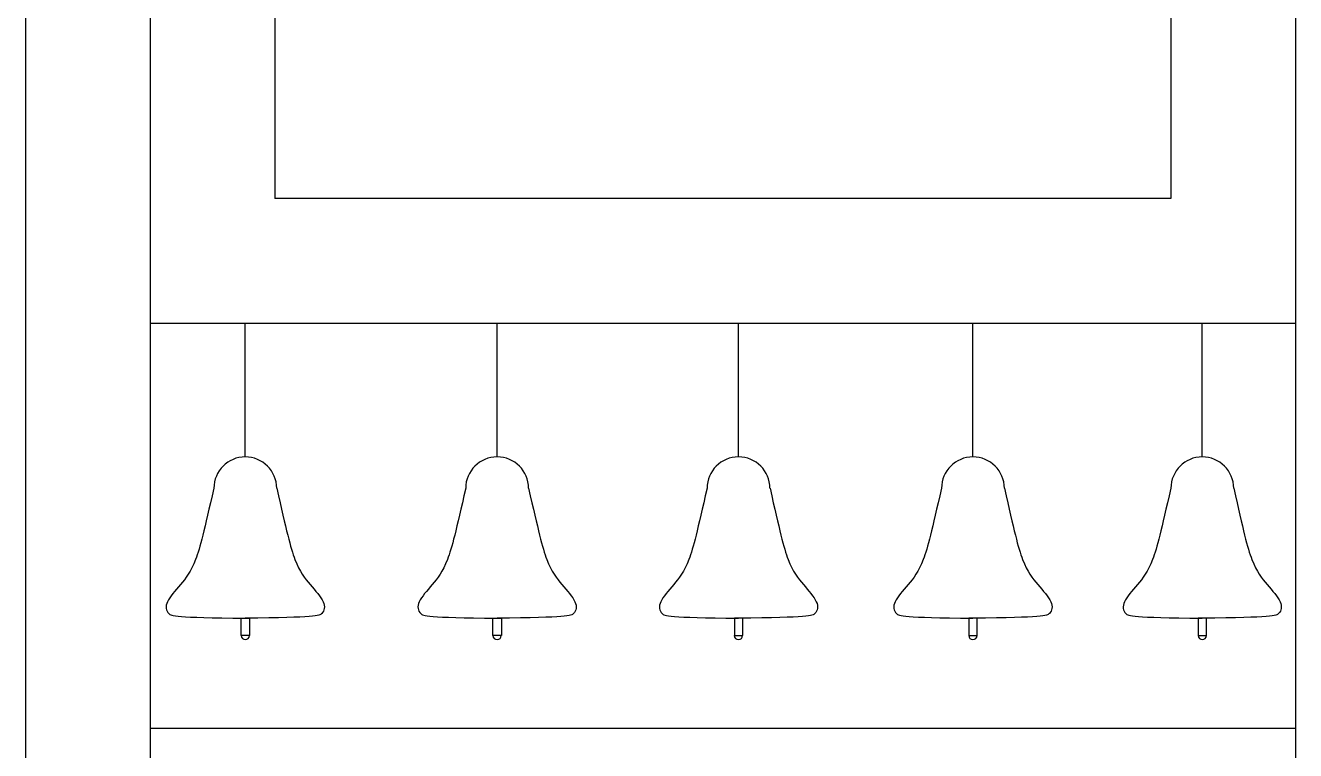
# Model space of a CAD drawing. Header units: millimetres. Extents: x 56222 to 3066687, y -650199 to -121287.
# Drawn here: x 141917.33 to 141927.51, y -185284.93 to -185279.12 of the extents above; entities that cross this region are included whole.
import ezdxf

# ---------------------------------------------------------------- set-up
doc = ezdxf.new("R2010")
doc.units = ezdxf.units.MM
doc.header["$MEASUREMENT"] = 0
doc.layers.add('$TD_AUDIT_GENERATED_(A0BDF17)', color=32, linetype='Continuous', lineweight=30)

msp = doc.modelspace()

# ---------------------------------------------------------------- linework, layer by layer
at = {"layer": '$TD_AUDIT_GENERATED_(A0BDF17)', "linetype": 'Continuous', "lineweight": 25, "ltscale": 2}
for p, q in [((141927.51, -185263.252, 0.517), (141927.51, -185301.843, 0.517)), ((141917.326, -185271.922, 0.517), (141917.326, -185302.842, 0.517)), ((141918.326, -185271.922, 0.517), (141918.326, -185301.843, 0.517)), ((141918.326, -185272.922, 0.517), (141918.326, -185280.508, 0.517)), ((141919.326, -185272.922, 0.517), (141919.326, -185280.508, 0.517)), ((141926.51, -185272.922, 0.517), (141926.51, -185280.508, 0.517)), ((141926.51, -185280.508, 0.517), (141919.326, -185280.508, 0.517)), ((141927.51, -185281.508, 0.517), (141918.326, -185281.508, 0.517)), ((141922.418, -185281.508, 0.517), (141918.326, -185281.508, 0.517)), ((141919.089, -185282.578, 0.517), (141919.089, -185281.508, 0.517)), ((141921.108, -185282.578, 0.517), (141921.108, -185281.508, 0.517)), ((141923.043, -185282.578, 0.517), (141923.043, -185281.508, 0.517)), ((141924.923, -185282.578, 0.517), (141924.923, -185281.508, 0.517)), ((141926.762, -185282.578, 0.517), (141926.762, -185281.508, 0.517)), ((141919.055, -185283.871, 0.517), (141919.122, -185283.871, 0.517)), ((141919.055, -185284.009, 0.517), (141919.055, -185283.871, 0.517)), ((141919.122, -185283.871, 0.517), (141919.122, -185284.009, 0.517)), ((141921.074, -185283.871, 0.517), (141921.142, -185283.871, 0.517)), ((141921.074, -185284.009, 0.517), (141921.074, -185283.871, 0.517)), ((141921.142, -185283.871, 0.517), (141921.142, -185284.009, 0.517)), ((141923.077, -185283.871, 0.517), (141923.01, -185283.871, 0.517)), ((141923.01, -185283.871, 0.517), (141923.01, -185284.009, 0.517)), ((141923.077, -185284.009, 0.517), (141923.077, -185283.871, 0.517)), ((141924.956, -185283.871, 0.517), (141924.889, -185283.871, 0.517)), ((141924.889, -185283.871, 0.517), (141924.889, -185284.009, 0.517)), ((141924.956, -185284.009, 0.517), (141924.956, -185283.871, 0.517)), ((141926.795, -185283.871, 0.517), (141926.728, -185283.871, 0.517)), ((141926.728, -185283.871, 0.517), (141926.728, -185284.009, 0.517)), ((141926.795, -185284.009, 0.517), (141926.795, -185283.871, 0.517)), ((141919.122, -185284.009, 0.517), (141919.055, -185284.009, 0.517)), ((141921.142, -185284.009, 0.517), (141921.074, -185284.009, 0.517)), ((141923.01, -185284.009, 0.517), (141923.077, -185284.009, 0.517)), ((141924.889, -185284.009, 0.517), (141924.956, -185284.009, 0.517)), ((141926.728, -185284.009, 0.517), (141926.795, -185284.009, 0.517)), ((141927.51, -185284.755, 0.517), (141918.326, -185284.755, 0.517)), ((141922.418, -185284.755, 0.517), (141918.326, -185284.755, 0.517))]:
    msp.add_line(p, q, dxfattribs=at)
for centre, radius, start, end in [((141919.089, -185282.83, 0.517), 0.252, 0, 180), ((141921.108, -185282.83, 0.517), 0.252, 0, 180), ((141923.043, -185282.83, 0.517), 0.252, 0, 180), ((141924.923, -185282.83, 0.517), 0.252, 0, 180), ((141926.762, -185282.83, 0.517), 0.252, 0, 180), ((141919.089, -185284.009, 0.517), 0.0336, 180, 0), ((141921.108, -185284.009, 0.517), 0.0336, 180, 0), ((141923.043, -185284.009, 0.517), 0.0336, 180, 0), ((141924.923, -185284.009, 0.517), 0.0336, 180, 0), ((141926.762, -185284.009, 0.517), 0.0336, 180, 0)]:
    msp.add_arc(centre, radius, start, end, dxfattribs=at)
for points in [[(141918.836, -185282.83, 0.517), (141918.76, -185283.163, 0.517), (141918.695, -185283.446, 0.517), (141918.569, -185283.604, 0.517), (141918.44, -185283.746, 0.517), (141918.459, -185283.836, 0.517), (141918.522, -185283.865, 0.517), (141919.089, -185283.871, 0.517)], [(141919.341, -185282.83, 0.517), (141919.418, -185283.163, 0.517), (141919.482, -185283.446, 0.517), (141919.608, -185283.604, 0.517), (141919.737, -185283.746, 0.517), (141919.719, -185283.836, 0.517), (141919.655, -185283.865, 0.517), (141919.089, -185283.871, 0.517)], [(141920.856, -185282.83, 0.517), (141920.779, -185283.163, 0.517), (141920.714, -185283.446, 0.517), (141920.589, -185283.604, 0.517), (141920.459, -185283.746, 0.517), (141920.478, -185283.836, 0.517), (141920.542, -185283.865, 0.517), (141921.108, -185283.871, 0.517)], [(141921.36, -185282.83, 0.517), (141921.437, -185283.163, 0.517), (141921.502, -185283.446, 0.517), (141921.627, -185283.604, 0.517), (141921.757, -185283.746, 0.517), (141921.738, -185283.836, 0.517), (141921.674, -185283.865, 0.517), (141921.108, -185283.871, 0.517)], [(141922.791, -185282.83, 0.517), (141922.714, -185283.163, 0.517), (141922.65, -185283.446, 0.517), (141922.524, -185283.604, 0.517), (141922.395, -185283.746, 0.517), (141922.413, -185283.836, 0.517), (141922.477, -185283.865, 0.517), (141923.043, -185283.871, 0.517)], [(141923.296, -185282.83, 0.517), (141923.372, -185283.163, 0.517), (141923.437, -185283.446, 0.517), (141923.563, -185283.604, 0.517), (141923.692, -185283.746, 0.517), (141923.673, -185283.836, 0.517), (141923.61, -185283.865, 0.517), (141923.043, -185283.871, 0.517)], [(141924.67, -185282.83, 0.517), (141924.594, -185283.163, 0.517), (141924.529, -185283.446, 0.517), (141924.404, -185283.604, 0.517), (141924.274, -185283.746, 0.517), (141924.293, -185283.836, 0.517), (141924.357, -185283.865, 0.517), (141924.923, -185283.871, 0.517)], [(141925.175, -185282.83, 0.517), (141925.252, -185283.163, 0.517), (141925.316, -185283.446, 0.517), (141925.442, -185283.604, 0.517), (141925.572, -185283.746, 0.517), (141925.553, -185283.836, 0.517), (141925.489, -185283.865, 0.517), (141924.923, -185283.871, 0.517)], [(141926.509, -185282.83, 0.517), (141926.433, -185283.163, 0.517), (141926.368, -185283.446, 0.517), (141926.242, -185283.604, 0.517), (141926.113, -185283.746, 0.517), (141926.132, -185283.836, 0.517), (141926.195, -185283.865, 0.517), (141926.762, -185283.871, 0.517)], [(141927.014, -185282.83, 0.517), (141927.09, -185283.163, 0.517), (141927.155, -185283.446, 0.517), (141927.281, -185283.604, 0.517), (141927.41, -185283.746, 0.517), (141927.391, -185283.836, 0.517), (141927.328, -185283.865, 0.517), (141926.762, -185283.871, 0.517)]]:
    msp.add_open_spline(points, degree=3, knots=[0, 0, 0, 0, 1, 2, 3, 4, 4.801015, 4.801015, 4.801015, 4.801015], dxfattribs=at)

doc.saveas('drawing.dxf')
